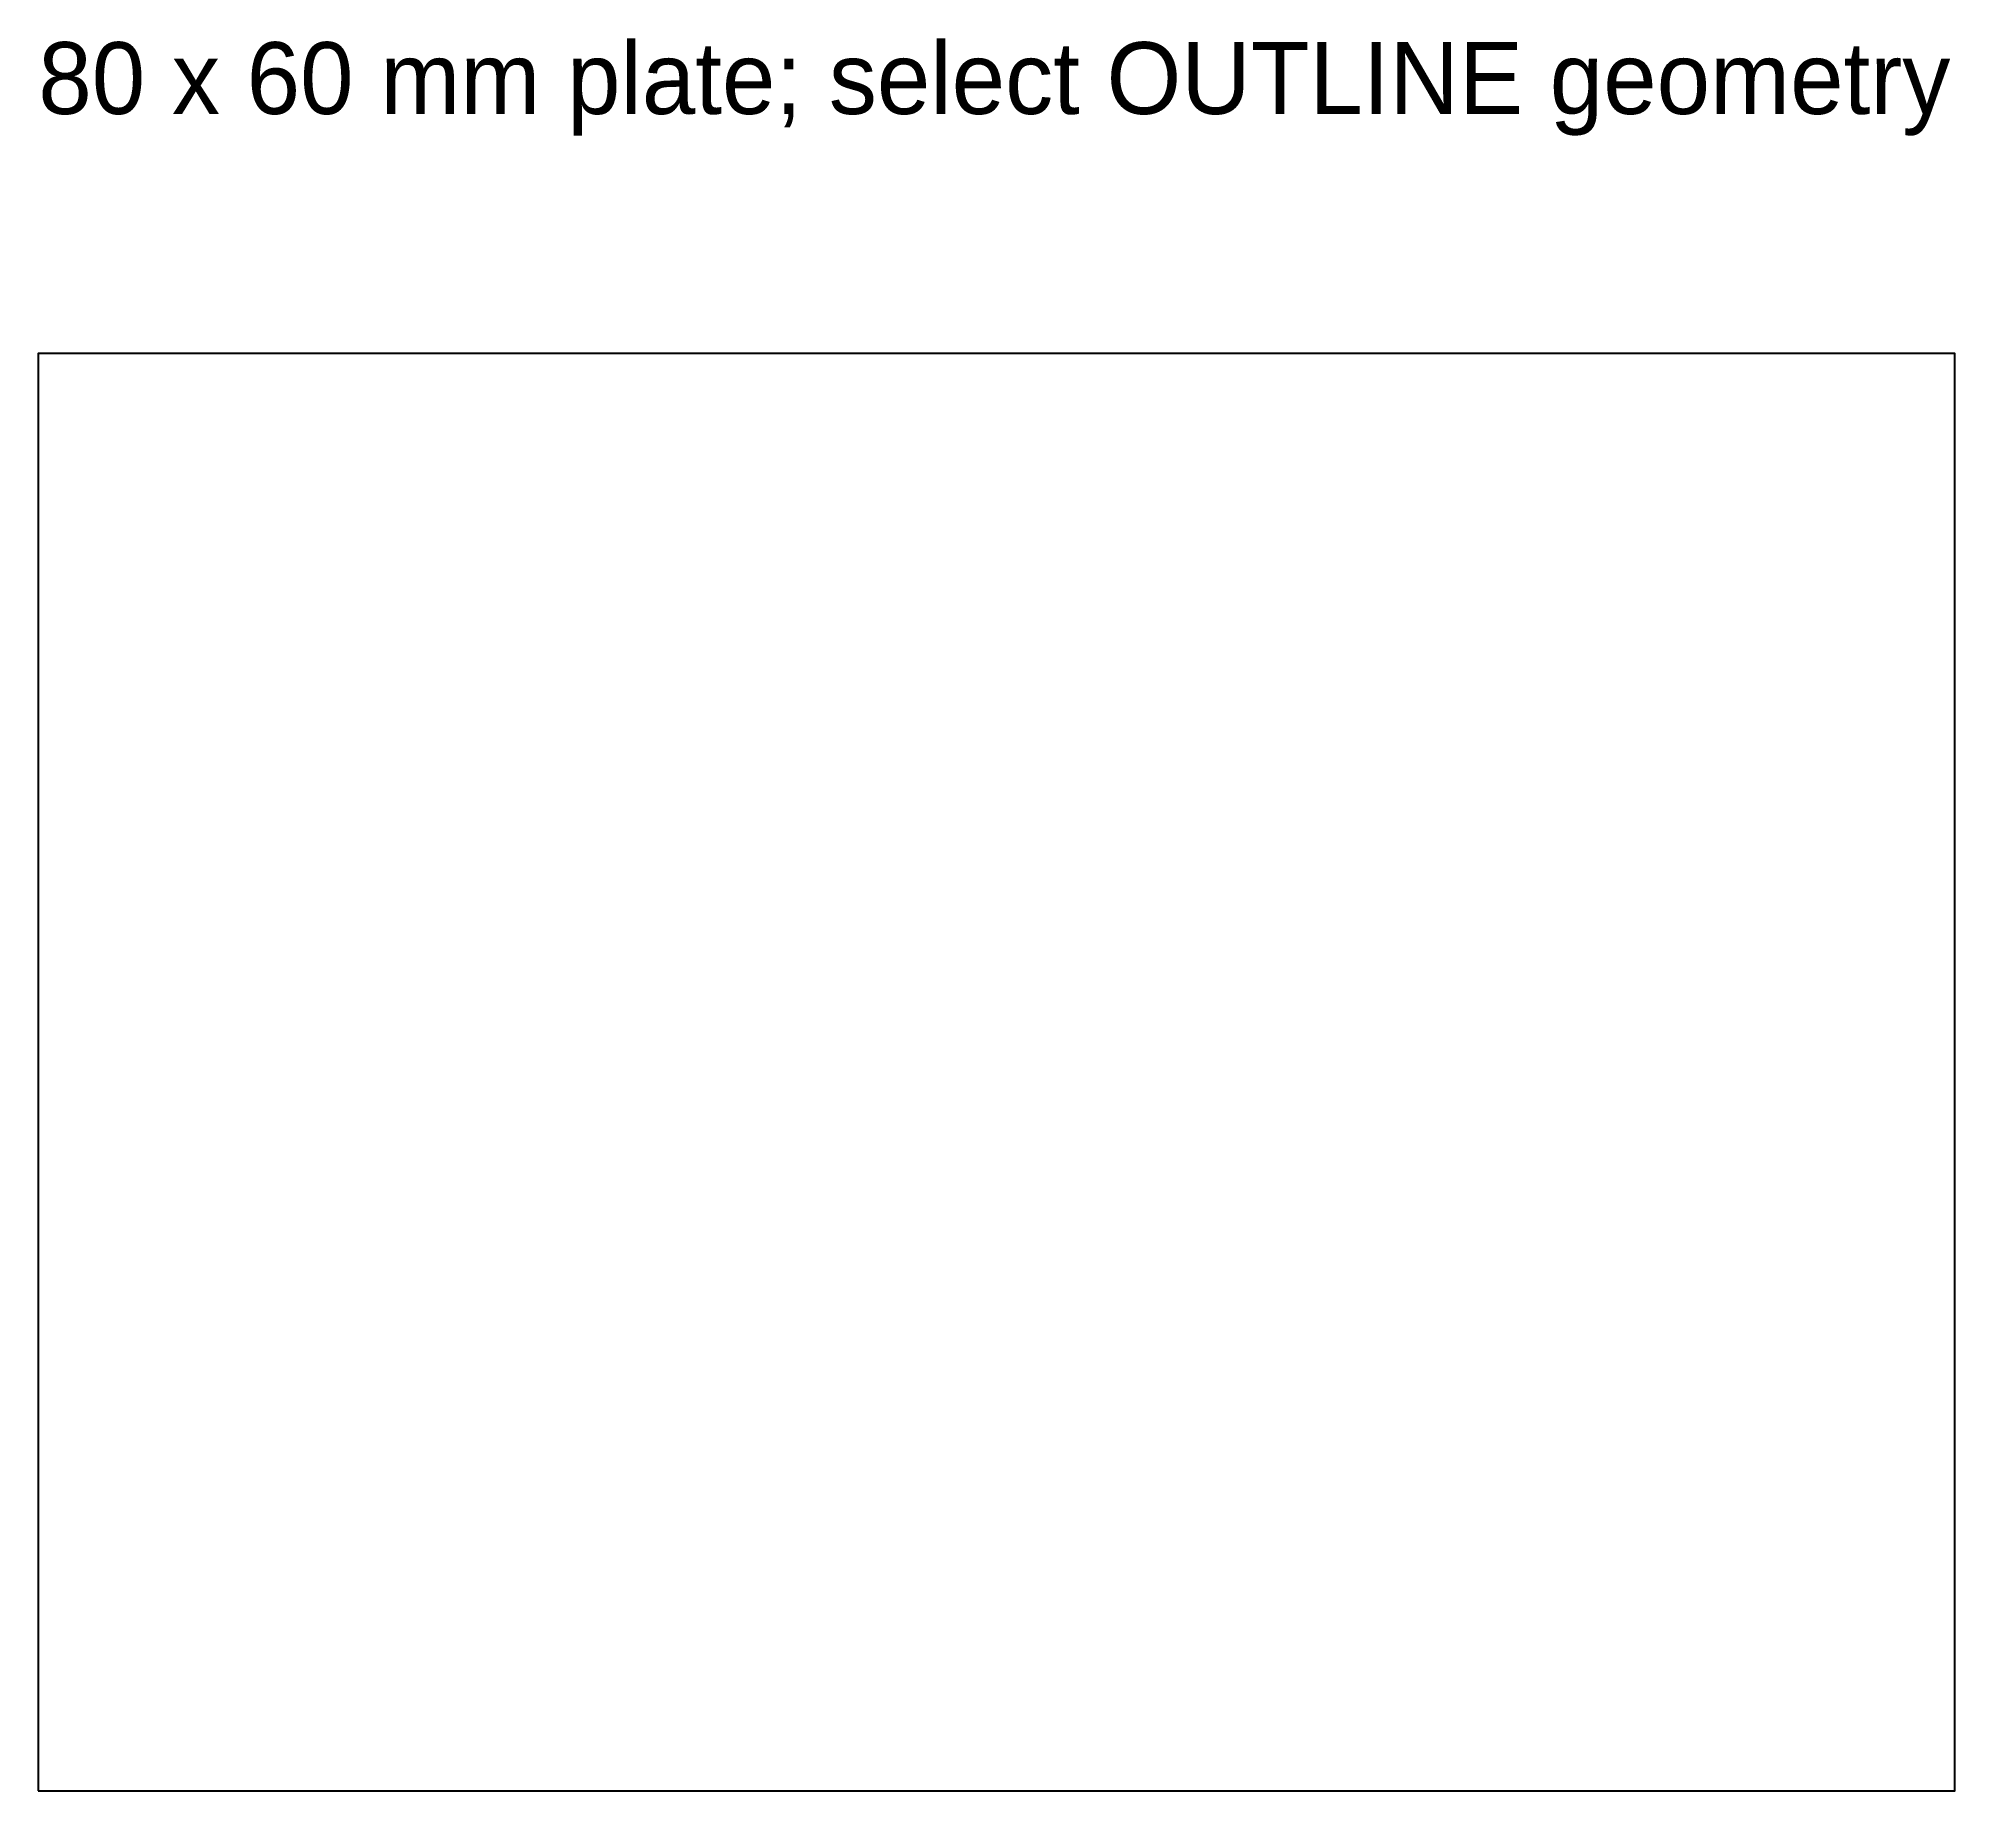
# Model space of a CAD drawing. Header units: millimetres. Extents: x 0 to 80, y 0 to 73.2.
import ezdxf

# ---------------------------------------------------------------- set-up
doc = ezdxf.new("R2010")
doc.units = ezdxf.units.MM

msp = doc.modelspace()

# ---------------------------------------------------------------- linework, layer by layer
at = {"layer": 'OUTLINE'}
msp.add_lwpolyline([(0, 0), (80, 0), (80, 60), (0, 60)], close=True, dxfattribs=at)

# ---------------------------------------------------------------- texts
at = {"layer": 'LABELS'}
msp.add_text('80 x 60 mm plate; select OUTLINE geometry', height=3, dxfattribs=at).set_placement((0, 70))

doc.saveas('drawing.dxf')
